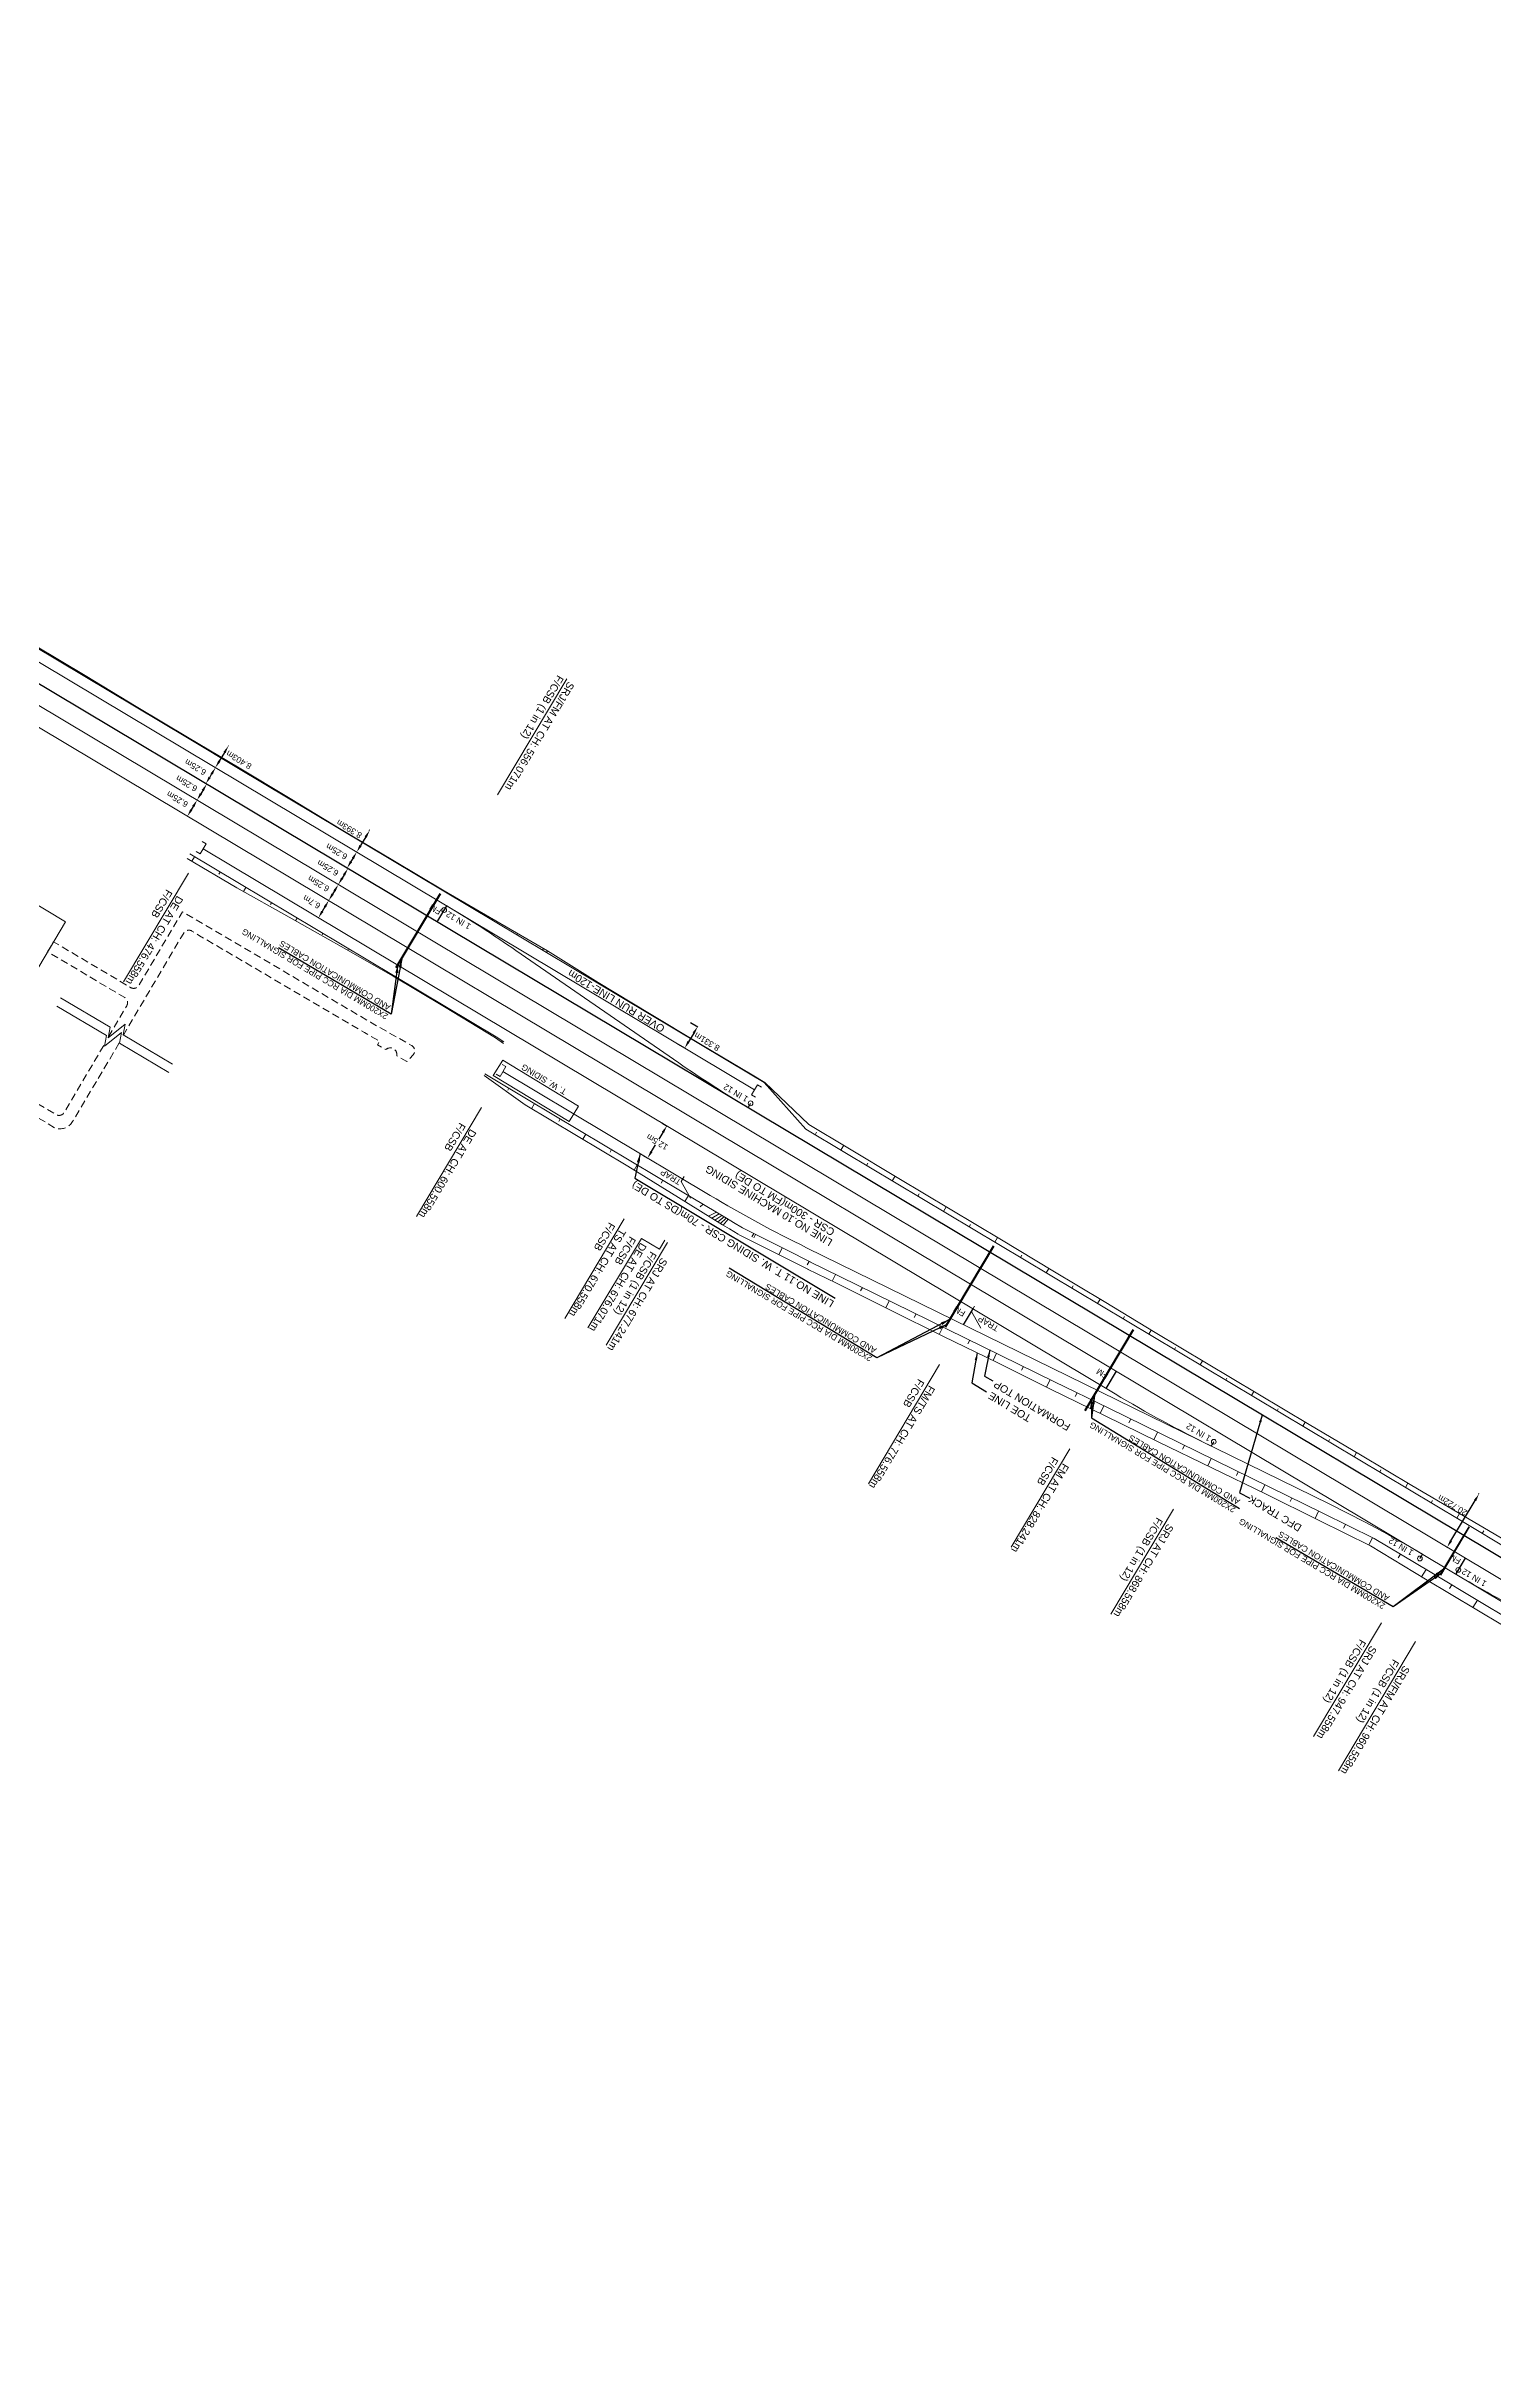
# Model space of a CAD drawing. Header units: metres. Extents: x 593990 to 610403, y 3402023 to 3411833.
# Drawn here: x 606034 to 606518, y 3404077 to 3404850 of the extents above; entities that cross this region are included whole.
import ezdxf
from ezdxf.enums import TextEntityAlignment as Align

# ---------------------------------------------------------------- set-up
doc = ezdxf.new("R2010")
doc.units = ezdxf.units.M
doc.header["$MEASUREMENT"] = 0
doc.header["$PDSIZE"] = 1
doc.linetypes.add('DASHED', pattern=[0.75, 0.5, -0.25])
for name, color, linetype, lineweight in [("NEW CHAWAPAIL STN. SRJ's", 10, 'Continuous', 0), ('PROPOSED DFCC TOE LINE', 18, 'Continuous', 0), ('PROPOSED DFCC TOE SLOPES', 239, 'Continuous', 0), ('PROPOSED DFCC TRACK', 1, 'Continuous', 0), ('PROPOSED FORMATION LINE - PLAN', 187, 'Continuous', 0)]:
    doc.layers.add(name, color=color, linetype=linetype, lineweight=lineweight)
doc.layers.add('Signalling cable pipes', color=234, linetype='Continuous')
doc.styles.get("Standard").update_dxf_attribs({"font": 'arial.ttf'})
doc.styles.add('Style-Arial', font='arial.ttf')
doc.dimstyles.new('ISO-25', dxfattribs={"dimtxt": 2.5, "dimasz": 2.5, "dimexe": 1.25, "dimexo": 0.625, "dimtad": 1, "dimtxsty": 'Standard', "dimcen": 2.5, "dimadec": 0, "dimazin": 0, "dimtfac": 1, "dimtmove": 0, "dimatfit": 3, "dimfxl": 1, "dimarcsym": 0})
doc.dimstyles.get("Standard").update_dxf_attribs({"dimtxt": 0.18, "dimasz": 0.18, "dimexe": 0.18, "dimexo": 0.0625, "dimgap": 0.09, "dimtad": 0, "dimtih": 1, "dimtoh": 1, "dimdec": 4, "dimzin": 0, "dimdsep": 46, "dimtxsty": 'Standard', "dimcen": 0.09, "dimadec": 0, "dimazin": 0, "dimtfac": 1, "dimtdec": 4, "dimtofl": 0, "dimtmove": 0, "dimatfit": 3, "dimfxl": 1, "dimtolj": 1, "dimtzin": 0, "dimarcsym": 0})

# ---------------------------------------------------------------- blocks, each defined once
blk = doc.blocks.new('*D164')
at = {"layer": 'Defpoints', "color": 0, "transparency": 16777216}
for p in [(606134.67, 3404575.12), (606131.32, 3404569.84), (606131.47, 3404569.75)]:
    blk.add_point(p, dxfattribs=at)
at = {"layer": 'PROPOSED DFCC TRACK', "color": 0, "lineweight": -2, "transparency": 16777216}
for p, q in [((606133.24, 3404573.06), (606132.6, 3404571.99)), ((606134.57, 3404575.18), (606134.42, 3404575.27)), ((606131.36, 3404569.82), (606131.21, 3404569.91))]:
    blk.add_line(p, q, dxfattribs=at)
at = {"layer": 'PROPOSED DFCC TRACK', "color": 0, "transparency": 16777216}
for points in [[(606132.24, 3404572.2), (606132.96, 3404571.77), (606131.32, 3404569.84)], [(606132.89, 3404573.28), (606133.6, 3404572.85), (606134.53, 3404575.21)]]:
    blk.add_solid(points, dxfattribs=at)
at = {"layer": 'PROPOSED DFCC TRACK', "color": 0, "lineweight": 0, "transparency": 16777216, "insert": (606127.82, 3404575.4), "char_height": 2, "attachment_point": 5, "rotation": 149, "style": 'Style-Arial'}
blk.add_mtext('\\A1;6.25m', dxfattribs=at)
blk = doc.blocks.new('TerminatorOpen_0.5')
at = {"color": 0, "linetype": 'ByBlock', "lineweight": -2}
for q in [(-1, 0.25), (-1, 0), (-1, -0.25)]:
    blk.add_line((0, 0), q, dxfattribs=at)
blk = doc.blocks.new('*D165')
at = {"layer": 'Defpoints', "color": 0, "transparency": 16777216}
for p in [(606128.11, 3404564.48), (606128.26, 3404564.39), (606131.47, 3404569.75)]:
    blk.add_point(p, dxfattribs=at)
at = {"layer": 'PROPOSED DFCC TRACK', "color": 0, "lineweight": -2, "transparency": 16777216}
for p, q in [((606128.15, 3404564.45), (606128.01, 3404564.54)), ((606130.04, 3404567.7), (606129.4, 3404566.62)), ((606131.36, 3404569.82), (606131.21, 3404569.91))]:
    blk.add_line(p, q, dxfattribs=at)
at = {"layer": 'PROPOSED DFCC TRACK', "color": 0, "transparency": 16777216}
for points in [[(606129.04, 3404566.84), (606129.75, 3404566.41), (606128.11, 3404564.48)], [(606129.68, 3404567.91), (606130.39, 3404567.48), (606131.32, 3404569.84)]]:
    blk.add_solid(points, dxfattribs=at)
at = {"layer": 'PROPOSED DFCC TRACK', "color": 0, "lineweight": 0, "transparency": 16777216, "insert": (606124.72, 3404570.16), "char_height": 2, "attachment_point": 5, "rotation": 149, "style": 'Style-Arial'}
blk.add_mtext('\\A1;6.25m', dxfattribs=at)
blk = doc.blocks.new('*D166')
at = {"layer": 'Defpoints', "color": 0, "transparency": 16777216}
for p in [(606128.26, 3404564.39), (606124.68, 3404558.73), (606124.82, 3404558.64)]:
    blk.add_point(p, dxfattribs=at)
at = {"layer": 'PROPOSED DFCC TRACK', "color": 0, "lineweight": -2, "transparency": 16777216}
for p, q in [((606128.15, 3404564.45), (606128.01, 3404564.54)), ((606124.72, 3404558.7), (606124.57, 3404558.79)), ((606126.83, 3404562.33), (606125.96, 3404560.87))]:
    blk.add_line(p, q, dxfattribs=at)
at = {"layer": 'PROPOSED DFCC TRACK', "color": 0, "transparency": 16777216}
for points in [[(606126.47, 3404562.55), (606127.19, 3404562.12), (606128.11, 3404564.48)], [(606125.6, 3404561.09), (606126.32, 3404560.66), (606124.68, 3404558.73)]]:
    blk.add_solid(points, dxfattribs=at)
at = {"layer": 'PROPOSED DFCC TRACK', "color": 0, "lineweight": 0, "transparency": 16777216, "insert": (606122.41, 3404564.04), "char_height": 2, "attachment_point": 5, "rotation": 149, "style": 'Style-Arial'}
blk.add_mtext('\\A1;6.7m', dxfattribs=at)
blk = doc.blocks.new('*D167')
at = {"layer": 'Defpoints', "color": 0, "transparency": 16777216}
for p in [(606137.62, 3404580.64), (606134.27, 3404575.36), (606134.42, 3404575.27)]:
    blk.add_point(p, dxfattribs=at)
at = {"layer": 'PROPOSED DFCC TRACK', "color": 0, "lineweight": -2, "transparency": 16777216}
for p, q in [((606136.19, 3404578.58), (606135.55, 3404577.51)), ((606137.52, 3404580.7), (606137.37, 3404580.79)), ((606134.31, 3404575.34), (606134.16, 3404575.42))]:
    blk.add_line(p, q, dxfattribs=at)
at = {"layer": 'PROPOSED DFCC TRACK', "color": 0, "transparency": 16777216}
for points in [[(606135.84, 3404578.79), (606136.55, 3404578.37), (606137.48, 3404580.73)], [(606135.19, 3404577.72), (606135.91, 3404577.29), (606134.27, 3404575.36)]]:
    blk.add_solid(points, dxfattribs=at)
at = {"layer": 'PROPOSED DFCC TRACK', "color": 0, "lineweight": 0, "transparency": 16777216, "insert": (606130.77, 3404580.88), "char_height": 2, "attachment_point": 5, "rotation": 149, "style": 'Style-Arial'}
blk.add_mtext('\\A1;6.25m', dxfattribs=at)
blk = doc.blocks.new('*D74')
at = {"layer": 'Defpoints', "color": 0, "transparency": 16777216}
for p in [(606244.69, 3404516.65), (606249, 3404523.78), (606247.2, 3404515.14)]:
    blk.add_point(p, dxfattribs=at)
at = {"layer": 'PROPOSED DFCC TRACK', "color": 0, "lineweight": -2, "transparency": 16777216}
for p, q in [((606250.21, 3404520.13), (606248.49, 3404517.28)), ((606249.11, 3404523.72), (606251.61, 3404522.21)), ((606244.8, 3404516.59), (606247.3, 3404515.08))]:
    blk.add_line(p, q, dxfattribs=at)
at = {"layer": 'PROPOSED DFCC TRACK', "color": 0, "transparency": 16777216}
for points in [[(606248.13, 3404517.5), (606248.84, 3404517.07), (606247.2, 3404515.14)], [(606249.85, 3404520.35), (606250.57, 3404519.92), (606251.5, 3404522.27)]]:
    blk.add_solid(points, dxfattribs=at)
at = {"layer": 'PROPOSED DFCC TRACK', "color": 0, "lineweight": 0, "transparency": 16777216, "insert": (606254.66, 3404517.26), "char_height": 2, "attachment_point": 5, "rotation": 149, "style": 'Style-Arial'}
blk.add_mtext('\\A1;8.331m', dxfattribs=at)
blk = doc.blocks.new('*D76')
at = {"layer": 'Defpoints', "color": 0, "transparency": 16777216}
for p in [(606239.4, 3404490.17), (606241.21, 3404489.09), (606232.99, 3404479.44)]:
    blk.add_point(p, dxfattribs=at)
at = {"layer": 'PROPOSED DFCC TRACK', "color": 0, "lineweight": -2, "transparency": 16777216}
for p, q in [((606239.93, 3404486.94), (606238.59, 3404484.71)), ((606239.51, 3404490.1), (606241.32, 3404489.02)), ((606233.09, 3404479.37), (606234.9, 3404478.29)), ((606236.08, 3404480.5), (606237.41, 3404482.74))]:
    blk.add_line(p, q, dxfattribs=at)
at = {"layer": 'PROPOSED DFCC TRACK', "color": 0, "transparency": 16777216}
for points in [[(606239.57, 3404487.16), (606240.28, 3404486.73), (606241.21, 3404489.09)], [(606235.72, 3404480.72), (606236.44, 3404480.29), (606234.8, 3404478.36)]]:
    blk.add_solid(points, dxfattribs=at)
at = {"layer": 'PROPOSED DFCC TRACK', "color": 0, "lineweight": 0, "transparency": 16777216, "insert": (606238, 3404483.72), "char_height": 2, "attachment_point": 5, "rotation": 149, "style": 'Style-Arial'}
blk.add_mtext('\\A1;12.5m', dxfattribs=at)
blk = doc.blocks.new('*D103')
at = {"layer": 'Defpoints', "color": 0, "transparency": 16777216}
for p in [(606512.9, 3404365.95), (606513.12, 3404365.82), (606502.5, 3404348.03)]:
    blk.add_point(p, dxfattribs=at)
at = {"layer": 'PROPOSED DFCC TRACK', "color": 0, "lineweight": -2, "transparency": 16777216}
for p, q in [((606503.56, 3404350.31), (606511.62, 3404363.81)), ((606513.02, 3404365.88), (606512.79, 3404366.02)), ((606502.4, 3404348.09), (606502.17, 3404348.22))]:
    blk.add_line(p, q, dxfattribs=at)
at = {"layer": 'PROPOSED DFCC TRACK', "color": 0, "transparency": 16777216}
for points in [[(606511.26, 3404364.02), (606511.98, 3404363.59), (606512.9, 3404365.95)], [(606503.2, 3404350.52), (606503.92, 3404350.09), (606502.28, 3404348.16)]]:
    blk.add_solid(points, dxfattribs=at)
at = {"layer": 'PROPOSED DFCC TRACK', "color": 0, "lineweight": 0, "transparency": 16777216, "insert": (606504.1, 3404362.23), "char_height": 2, "attachment_point": 5, "rotation": 149, "style": 'Style-Arial'}
blk.add_mtext('\\A1;20.722m', dxfattribs=at)
blk = doc.blocks.new('*D104')
at = {"layer": 'Defpoints', "color": 0, "transparency": 16777216}
for p in [(606141.93, 3404587.84), (606137.48, 3404580.73), (606137.62, 3404580.64)]:
    blk.add_point(p, dxfattribs=at)
at = {"layer": 'PROPOSED DFCC TRACK', "color": 0, "lineweight": -2, "transparency": 16777216}
for p, q in [((606141.82, 3404587.91), (606141.67, 3404587.99)), ((606137.52, 3404580.7), (606137.37, 3404580.79)), ((606140.5, 3404585.78), (606138.76, 3404582.87))]:
    blk.add_line(p, q, dxfattribs=at)
at = {"layer": 'PROPOSED DFCC TRACK', "color": 0, "transparency": 16777216}
for points in [[(606140.14, 3404586), (606140.86, 3404585.57), (606141.78, 3404587.93)], [(606138.4, 3404583.09), (606139.12, 3404582.66), (606137.48, 3404580.73)]]:
    blk.add_solid(points, dxfattribs=at)
at = {"layer": 'PROPOSED DFCC TRACK', "color": 0, "lineweight": 0, "transparency": 16777216, "insert": (606134.96, 3404588.45), "char_height": 2, "attachment_point": 5, "rotation": 149, "style": 'Style-Arial'}
blk.add_mtext('\\A1;8.393m', dxfattribs=at)
blk = doc.blocks.new('*D105')
at = {"layer": 'Defpoints', "color": 0, "transparency": 16777216}
for p in [(606087.42, 3404603.36), (606084.06, 3404598.08), (606084.21, 3404597.99)]:
    blk.add_point(p, dxfattribs=at)
at = {"layer": 'PROPOSED DFCC TRACK', "color": 0, "lineweight": -2, "transparency": 16777216}
for p, q in [((606087.31, 3404603.42), (606087.16, 3404603.51)), ((606084.11, 3404598.06), (606083.96, 3404598.15)), ((606085.99, 3404601.3), (606085.35, 3404600.23))]:
    blk.add_line(p, q, dxfattribs=at)
at = {"layer": 'PROPOSED DFCC TRACK', "color": 0, "transparency": 16777216}
for points in [[(606085.63, 3404601.51), (606086.35, 3404601.09), (606087.27, 3404603.45)], [(606084.99, 3404600.44), (606085.7, 3404600.01), (606084.06, 3404598.08)]]:
    blk.add_solid(points, dxfattribs=at)
at = {"layer": 'PROPOSED DFCC TRACK', "color": 0, "lineweight": 0, "transparency": 16777216, "insert": (606080.57, 3404603.64), "char_height": 2, "attachment_point": 5, "rotation": 149, "style": 'Style-Arial'}
blk.add_mtext('\\A1;6.25m', dxfattribs=at)
blk = doc.blocks.new('*D106')
at = {"layer": 'Defpoints', "color": 0, "transparency": 16777216}
for p in [(606084.21, 3404597.99), (606080.86, 3404592.72), (606081.01, 3404592.63)]:
    blk.add_point(p, dxfattribs=at)
at = {"layer": 'PROPOSED DFCC TRACK', "color": 0, "lineweight": -2, "transparency": 16777216}
for p, q in [((606082.78, 3404595.94), (606082.14, 3404594.86)), ((606084.11, 3404598.06), (606083.96, 3404598.15)), ((606080.9, 3404592.69), (606080.75, 3404592.78))]:
    blk.add_line(p, q, dxfattribs=at)
at = {"layer": 'PROPOSED DFCC TRACK', "color": 0, "transparency": 16777216}
for points in [[(606081.78, 3404595.08), (606082.5, 3404594.65), (606080.86, 3404592.72)], [(606082.42, 3404596.15), (606083.14, 3404595.72), (606084.06, 3404598.08)]]:
    blk.add_solid(points, dxfattribs=at)
at = {"layer": 'PROPOSED DFCC TRACK', "color": 0, "lineweight": 0, "transparency": 16777216, "insert": (606077.46, 3404598.4), "char_height": 2, "attachment_point": 5, "rotation": 149, "style": 'Style-Arial'}
blk.add_mtext('\\A1;6.25m', dxfattribs=at)
blk = doc.blocks.new('*D107')
at = {"layer": 'Defpoints', "color": 0, "transparency": 16777216}
for p in [(606087.01, 3404603.6), (606087.16, 3404603.51), (606090.37, 3404608.88)]:
    blk.add_point(p, dxfattribs=at)
at = {"layer": 'PROPOSED DFCC TRACK', "color": 0, "lineweight": -2, "transparency": 16777216}
for p, q in [((606087.06, 3404603.58), (606086.91, 3404603.66)), ((606088.94, 3404606.82), (606088.3, 3404605.75)), ((606090.26, 3404608.94), (606090.11, 3404609.03))]:
    blk.add_line(p, q, dxfattribs=at)
at = {"layer": 'PROPOSED DFCC TRACK', "color": 0, "transparency": 16777216}
for points in [[(606087.94, 3404605.96), (606088.65, 3404605.53), (606087.01, 3404603.6)], [(606088.58, 3404607.03), (606089.3, 3404606.61), (606090.22, 3404608.97)]]:
    blk.add_solid(points, dxfattribs=at)
at = {"layer": 'PROPOSED DFCC TRACK', "color": 0, "lineweight": 0, "transparency": 16777216, "insert": (606083.51, 3404609.12), "char_height": 2, "attachment_point": 5, "rotation": 149, "style": 'Style-Arial'}
blk.add_mtext('\\A1;6.25m', dxfattribs=at)
blk = doc.blocks.new('*D108')
at = {"layer": 'Defpoints', "color": 0, "transparency": 16777216}
for p in [(606094.68, 3404616.09), (606090.22, 3404608.97), (606090.37, 3404608.88)]:
    blk.add_point(p, dxfattribs=at)
at = {"layer": 'PROPOSED DFCC TRACK', "color": 0, "lineweight": -2, "transparency": 16777216}
for p, q in [((606093.25, 3404614.03), (606091.5, 3404611.11)), ((606094.57, 3404616.15), (606094.42, 3404616.24)), ((606090.26, 3404608.94), (606090.11, 3404609.03))]:
    blk.add_line(p, q, dxfattribs=at)
at = {"layer": 'PROPOSED DFCC TRACK', "color": 0, "transparency": 16777216}
for points in [[(606091.14, 3404611.33), (606091.86, 3404610.9), (606090.22, 3404608.97)], [(606092.89, 3404614.25), (606093.61, 3404613.82), (606094.53, 3404616.18)]]:
    blk.add_solid(points, dxfattribs=at)
at = {"layer": 'PROPOSED DFCC TRACK', "color": 0, "lineweight": 0, "transparency": 16777216, "insert": (606098.06, 3404611.54), "char_height": 2, "attachment_point": 5, "rotation": 149, "style": 'Style-Arial'}
blk.add_mtext('\\A1;8.403m', dxfattribs=at)

msp = doc.modelspace()

# ---------------------------------------------------------------- linework, layer by layer
at = {"layer": "NEW CHAWAPAIL STN. SRJ's", "lineweight": 13, "flags": 128}
for points in [[(606207.7118, 3404638.679), (606184.5175, 3404599.8663)], [(606081.2329, 3404573.6666), (606059.4698, 3404537.2488)], [(606179.2287, 3404495.2653), (606157.4381, 3404458.8015)], [(606226.9652, 3404457.9819), (606207.0449, 3404424.6478)], [(606214.7995, 3404421.5278), (606232.7028, 3404451.4867), (606238.7296, 3404447.8851), (606240.5048, 3404450.8556)], [(606241.4477, 3404450.1526), (606220.8897, 3404415.7515)], [(606332.4633, 3404409.2474), (606308.6534, 3404369.4045)], [(606376.0677, 3404381.0621), (606356.4126, 3404348.1717)], [(606410.7016, 3404360.8525), (606389.7688, 3404325.8241)], [(606480.3139, 3404322.9112), (606457.5484, 3404284.8161)], [(606491.699, 3404316.6205), (606465.8813, 3404273.4178)]]:
    msp.add_lwpolyline(points, dxfattribs=at)
at = {"layer": 'PROPOSED DFCC TOE LINE', "lineweight": 0, "flags": 128}
for points in [[(605958.85, 3404692.3233), (605960.8378, 3404691.1276), (605977.9462, 3404680.7683), (605995.0546, 3404670.409), (606012.2583, 3404660.2092), (606029.4811, 3404650.0411), (606046.6245, 3404639.7404), (606063.7403, 3404629.3935), (606080.8866, 3404619.0975), (606098.11, 3404608.9305), (606115.2176, 3404598.5698), (606132.32, 3404588.2005), (606149.5125, 3404577.9819), (606166.6967, 3404567.7494), (606183.9859, 3404557.6925), (606201.286, 3404547.654), (606218.2897, 3404537.1194), (606235.3905, 3404526.7474), (606252.5325, 3404516.4442), (606269.715, 3404506.2089), (606273.9831, 3404503.6526), (606288.7369, 3404489.6273)], [(606186.5711, 3404516.6504), (606183.9033, 3404518.5662), (606166.8232, 3404528.9729), (606149.6554, 3404539.2328), (606132.2799, 3404549.1452), (606114.834, 3404558.9399), (606097.3786, 3404568.7186), (606080.7677, 3404578.6057)], [(606265.0583, 3404452.9159), (606262.1901, 3404454.6288), (606259.8122, 3404456.0481), (606245.1483, 3404465.0996), (606228.1298, 3404475.6094), (606210.9872, 3404485.9115), (606193.7938, 3404496.1287), (606180.1589, 3404505.9204)], [(606288.7369, 3404489.6273), (606301.7372, 3404481.8178), (606318.8922, 3404471.5364), (606336.0163, 3404461.2034), (606353.1827, 3404450.9411), (606370.324, 3404440.6368), (606387.4805, 3404430.3579), (606404.5989, 3404420.0152), (606421.7378, 3404409.707), (606438.9286, 3404399.4856), (606456.1155, 3404389.2575), (606473.309, 3404379.0405), (606490.5166, 3404368.8471), (606507.7528, 3404358.7016), (606524.9861, 3404348.5513)], [(606288.5712, 3404441.0557), (606280.0866, 3404445.3143), (606265.2118, 3404452.8157)], [(606476.5917, 3404348.6301), (606459.4574, 3404357.0568), (606441.5569, 3404365.978), (606423.5616, 3404374.7058), (606405.5717, 3404383.4447), (606387.6152, 3404392.2518), (606369.6314, 3404401.0031), (606351.7445, 3404409.9523), (606333.7548, 3404418.6915), (606315.8458, 3404427.5956), (606297.9355, 3404436.4969), (606288.2885, 3404441.1788)], [(606744.7482, 3404202.6839), (606721.1144, 3404202.2105), (606718.1715, 3404203.9656), (606701.0242, 3404214.2598), (606683.8302, 3404224.4759), (606666.702, 3404234.8021), (606649.597, 3404245.1671), (606632.4103, 3404255.3956), (606615.2515, 3404265.6705), (606598.0556, 3404275.8834), (606580.8886, 3404286.1447), (606563.7164, 3404296.3973), (606546.6601, 3404306.8439), (606529.4236, 3404316.9888), (606512.2131, 3404327.1774), (606495.0682, 3404337.4756), (606476.5917, 3404348.6301)]]:
    msp.add_lwpolyline(points, dxfattribs=at)
at = {"layer": 'PROPOSED DFCC TOE SLOPES', "flags": 128}
for points in [[(606036.5464, 3404645.409), (606036.6315, 3404645.5513)], [(606045.1305, 3404640.2792), (606045.2883, 3404640.5433)], [(606053.7145, 3404635.1495), (606053.7814, 3404635.2615)], [(606062.2985, 3404630.0197), (606062.4062, 3404630.2)], [(606070.8825, 3404624.8899), (606070.9298, 3404624.969)], [(606079.4665, 3404619.7601), (606079.5502, 3404619.9001)], [(606088.0506, 3404614.6304), (606088.1032, 3404614.7184)], [(606096.6346, 3404609.5006), (606096.7675, 3404609.723)], [(606105.2186, 3404604.3708), (606105.2745, 3404604.4643)], [(606113.8026, 3404599.2411), (606113.8841, 3404599.3774)], [(606115.1408, 3404598.4414), (606115.2176, 3404598.5698)], [(606083.2312, 3404579.1251), (606082.3559, 3404577.6604)], [(606148.1387, 3404578.722), (606148.1725, 3404578.7784)], [(606091.8152, 3404573.9954), (606091.3821, 3404573.2705)], [(606156.744, 3404573.6277), (606156.7652, 3404573.6632)], [(606100.3993, 3404568.8656), (606099.5759, 3404567.4877)], [(606108.9833, 3404563.7358), (606108.6434, 3404563.1671)], [(606165.3068, 3404568.4625), (606165.3573, 3404568.5469)], [(606173.9422, 3404563.4188), (606173.9937, 3404563.5048)], [(606117.5673, 3404558.6061), (606117.03, 3404557.707)], [(606182.4748, 3404558.2029), (606182.6383, 3404558.4764)], [(606126.1513, 3404553.4763), (606125.9521, 3404553.143)], [(606134.7354, 3404548.3465), (606134.467, 3404547.8975)], [(606191.1732, 3404553.2644), (606191.2875, 3404553.4557)], [(606199.6429, 3404547.9434), (606199.9375, 3404548.4365)], [(606200.981, 3404547.1437), (606201.286, 3404547.654)], [(606143.3194, 3404543.2168), (606143.2371, 3404543.079)], [(606151.9034, 3404538.087), (606151.8164, 3404537.9413)], [(606160.4874, 3404532.9572), (606160.4439, 3404532.8843)], [(606218.1491, 3404536.8842), (606218.2897, 3404537.1194)], [(606225.395, 3404532.5541), (606225.4511, 3404532.648)], [(606166.9104, 3404529.1189), (606166.9057, 3404529.111)], [(606169.0715, 3404527.8275), (606168.9732, 3404527.663)], [(606233.979, 3404527.4243), (606234.0576, 3404527.5559)], [(606177.6555, 3404522.6977), (606177.5843, 3404522.5786)], [(606186.2395, 3404517.5679), (606185.9554, 3404517.0925)], [(606242.563, 3404522.2945), (606242.5942, 3404522.3467)], [(606251.147, 3404517.1648), (606251.1963, 3404517.2473)], [(606259.7311, 3404512.035), (606259.7577, 3404512.0797)], [(606188.4113, 3404501.7081), (606188.0529, 3404501.1084)], [(606268.3151, 3404506.9052), (606268.3757, 3404507.0067)], [(606196.9953, 3404496.5783), (606195.9581, 3404494.8426)], [(606205.5794, 3404491.4486), (606205.067, 3404490.5913)], [(606214.1634, 3404486.3188), (606213.145, 3404484.6147)], [(606290.861, 3404486.1509), (606291.3448, 3404486.9605)], [(606222.7474, 3404481.189), (606222.2319, 3404480.3264)], [(606299.4451, 3404481.0211), (606300.4009, 3404482.6206)], [(606231.3314, 3404476.0593), (606230.272, 3404474.2865)], [(606239.9155, 3404470.9295), (606239.3484, 3404469.9805)], [(606308.0291, 3404475.8914), (606308.5033, 3404476.6849)], [(606316.6131, 3404470.7616), (606317.5551, 3404472.3378)], [(606248.4995, 3404465.7997), (606247.2908, 3404463.7771)], [(606253.3407, 3404462.9067), (606252.3881, 3404462.0627)], [(606325.1971, 3404465.6318), (606325.6583, 3404466.4036)], [(606257.8307, 3404460.2234), (606255.1205, 3404458.9441)], [(606258.7481, 3404459.6752), (606256.2748, 3404458.2316)], [(606259.5811, 3404459.1774), (606257.3262, 3404457.5826)], [(606260.352, 3404458.7167), (606258.3021, 3404456.9802)], [(606261.0781, 3404458.2828), (606259.224, 3404456.4111)], [(606261.7736, 3404457.8672), (606260.1126, 3404455.8688)], [(606333.7812, 3404460.5021), (606334.6816, 3404462.0088)], [(606342.3652, 3404455.3723), (606342.8133, 3404456.1222)], [(606270.3437, 3404453.0992), (606269.666, 3404452.0052)], [(606270.9295, 3404452.8036), (606270.352, 3404451.6591)], [(606279.8571, 3404448.2983), (606278.7033, 3404446.0119)], [(606350.9492, 3404450.2425), (606351.8447, 3404451.741)], [(606288.7847, 3404443.7929), (606288.2121, 3404442.6582)], [(606297.6523, 3404439.4388), (606296.5429, 3404437.1757)], [(606359.5332, 3404445.1127), (606359.9753, 3404445.8524)], [(606368.1173, 3404439.983), (606368.9879, 3404441.4399)], [(606306.6315, 3404435.0373), (606306.0674, 3404433.8865)], [(606376.7013, 3404434.8532), (606377.1331, 3404435.5759)], [(606315.6107, 3404430.6358), (606314.4584, 3404428.2851)], [(606324.59, 3404426.2342), (606324.0015, 3404425.0338)], [(606385.2853, 3404429.7234), (606386.1433, 3404431.1591)], [(606393.8693, 3404424.5937), (606394.2874, 3404425.2932)], [(606333.5692, 3404421.8327), (606332.3675, 3404419.3812)], [(606342.5484, 3404417.4312), (606341.9523, 3404416.215)], [(606402.4534, 3404419.4639), (606403.2646, 3404420.8214)], [(606351.5276, 3404413.0297), (606350.351, 3404410.6292)], [(606360.5069, 3404408.6281), (606359.9046, 3404407.3995)], [(606411.0374, 3404414.3341), (606411.4349, 3404414.9994)], [(606419.6214, 3404409.2044), (606420.4019, 3404410.5105)], [(606369.4861, 3404404.2266), (606368.2458, 3404401.6964)], [(606428.2054, 3404404.0746), (606428.5994, 3404404.7338)], [(606378.4653, 3404399.8251), (606377.8478, 3404398.5652)], [(606387.4446, 3404395.4236), (606386.2221, 3404392.9297)], [(606436.7894, 3404398.9448), (606437.5887, 3404400.2823)], [(606445.3735, 3404393.8151), (606445.778, 3404394.4919)], [(606396.4238, 3404391.022), (606395.8131, 3404389.7763)], [(606405.403, 3404386.6205), (606404.1807, 3404384.1269)], [(606453.9575, 3404388.6853), (606454.7759, 3404390.0547)], [(606414.3823, 3404382.219), (606413.7777, 3404380.9856)], [(606423.3615, 3404377.8175), (606422.168, 3404375.3827)], [(606462.5415, 3404383.5555), (606462.9568, 3404384.2504)], [(606471.1255, 3404378.4257), (606471.9688, 3404379.8369)], [(606432.3407, 3404373.4159), (606431.753, 3404372.2169)], [(606479.7096, 3404373.296), (606480.1405, 3404374.0172)], [(606441.3199, 3404369.0144), (606440.1629, 3404366.654)], [(606450.2992, 3404364.6129), (606449.7099, 3404363.4107)], [(606488.2936, 3404368.1662), (606489.1753, 3404369.6417)], [(606496.8776, 3404363.0364), (606497.3344, 3404363.8008)], [(606459.2784, 3404360.2114), (606458.0708, 3404357.7478)], [(606468.2576, 3404355.8098), (606467.6492, 3404354.5686)], [(606505.4616, 3404357.9067), (606506.4093, 3404359.4924)], [(606477.2679, 3404351.3931), (606476.0501, 3404348.8965)], [(606514.0457, 3404352.7769), (606514.5359, 3404353.5973)], [(606486.6264, 3404345.8634), (606485.8854, 3404344.6236)], [(606495.2104, 3404340.7337), (606493.7418, 3404338.2763)], [(606503.7944, 3404335.6039), (606503.0535, 3404334.3641)], [(606512.3784, 3404330.4741), (606510.885, 3404327.9751)]]:
    msp.add_lwpolyline(points, dxfattribs=at)
at = {"layer": 'PROPOSED DFCC TRACK', "linetype": 'Continuous', "lineweight": 30, "flags": 128}
msp.add_lwpolyline([(606968.1513, 3404077.0371), (604380.3623, 3405623.4867)], dxfattribs=at)
at = {"layer": 'PROPOSED DFCC TRACK', "linetype": 'Continuous', "flags": 128}
for points in [[(604464.4415, 3405565.9604), (606726.5509, 3404214.1353)], [(604523.4394, 3405545.2655), (606270.5802, 3404501.183)], [(604576.4072, 3405491.7693), (606711.1812, 3404216.0392)], [(606083.8104, 3404580.9039), (606085.098, 3404580.1344), (606087.074, 3404583.441), (606085.7864, 3404584.2104)], [(606086.086, 3404581.7877), (606391.1633, 3404399.4751)], [(606037.1992, 3404529.1424), (606053.7786, 3404519.3414), (606053.107, 3404515.7489), (606058.7544, 3404520.3895), (606058.0828, 3404516.797), (606074.6622, 3404506.996)], [(606038.4033, 3404531.9156), (606054.9828, 3404522.1145), (606054.3111, 3404518.522), (606059.9586, 3404523.1626), (606059.2869, 3404519.5701), (606075.8664, 3404509.7691)], [(606184.1302, 3404506.3914), (606185.4178, 3404505.6219), (606187.3938, 3404508.9285), (606186.1062, 3404509.698)], [(606272.8558, 3404502.0669), (606271.5682, 3404502.8363), (606269.5922, 3404499.5298), (606270.8798, 3404498.7603)], [(606247.0069, 3404472.2252), (606245.981, 3404470.5084), (606249.1722, 3404464.9106)], [(606344.1197, 3404428.753), (606343.0938, 3404427.0362), (606346.285, 3404421.4384)]]:
    msp.add_lwpolyline(points, dxfattribs=at)
at = {"layer": 'PROPOSED DFCC TRACK', "color": 10, "linetype": 'DASHED', "lineweight": 13, "ltscale": 5, "flags": 128}
for points in [[(606058.0071, 3404516.8417), (606042.4374, 3404490.5501, -0.32521507), (606037.0241, 3404488.2487, -0.07745878), (606036.4524, 3404488.4781), (605971.7658, 3404526.9101), (605857.4546, 3404595.2423), (605767.8385, 3404649.1743), (605670.4793, 3404707.4374), (605625.6577, 3404734.2726, -0.41618226), (605623.9536, 3404741.1597), (605630.6614, 3404752.1945)], [(605635.7977, 3404752.9436), (605627.3716, 3404739.0819, 0.41618226), (605627.7125, 3404737.7045), (605672.5333, 3404710.8698), (605769.8968, 3404652.6041), (605859.5121, 3404598.6726), (605973.8136, 3404530.3462), (606036.8495, 3404492.8949, 0.41463241), (606039.5919, 3404493.5952), (606053.2896, 3404516.7255)], [(606054.3771, 3404518.8751), (606060.547, 3404529.2938, 0.4137912), (606059.8477, 3404532.0323), (606034.0565, 3404547.356), (606036.047, 3404550.7096), (606061.8299, 3404535.3908, 0.41463605), (606064.5724, 3404536.0912), (606079.1735, 3404560.7471), (606142.0991, 3404523.7735), (606155.8516, 3404516.0067, -0.4827015), (606156.3422, 3404512.9135), (606154.2465, 3404510.6283), (606150.8544, 3404512.5465, 0.72052567), (606147.1843, 3404514.6219), (606144.4331, 3404516.1777), (606145.1541, 3404517.4544), (606140.1023, 3404520.3074), (606084.9231, 3404552.7298), (606082.3451, 3404554.2901, 0.41885375), (606079.5823, 3404553.5875), (606059.3984, 3404519.5042)]]:
    msp.add_lwpolyline(points, format="xyb", dxfattribs=at)
at = {"layer": 'PROPOSED DFCC TRACK', "color": 10, "linetype": 'Continuous', "lineweight": 13, "flags": 128}
for points in [[(606023.9751, 3404530.2717), (606040.0795, 3404557.377), (606027.6199, 3404564.8567), (606014.8845, 3404572.2747), (605998.5217, 3404582.0748), (605985.8868, 3404560.9893), (605959.7116, 3404576.1701), (605972.1535, 3404597.3928), (605955.3699, 3404607.4526), (605942.7925, 3404614.918), (605930.4815, 3404622.2489), (605914.4143, 3404595.1388), (606023.9751, 3404530.2717)], [(606166.7169, 3404561.3096), (606167.5719, 3404562.7403)], [(606269.2334, 3404496.6485), (606268.3784, 3404495.2178)], [(606424.2025, 3404383.4422), (606423.3475, 3404382.0115)], [(606493.1505, 3404344.3917), (606494.0054, 3404345.8223)], [(606506.0196, 3404340.5843), (606505.1647, 3404339.1536)]]:
    msp.add_lwpolyline(points, dxfattribs=at)
at = {"layer": 'PROPOSED DFCC TRACK', "linetype": 'Continuous', "lineweight": 0, "const_width": 0.5, "flags": 128}
for points in [[(606167.5719, 3404562.7403), (606164.3658, 3404557.3753)], [(606340.4609, 3404422.6305), (606343.6067, 3404427.8946)], [(606391.585, 3404407.0283), (606388.148, 3404401.277)], [(606505.1647, 3404339.1536), (606508.3708, 3404344.5186)]]:
    msp.add_lwpolyline(points, dxfattribs=at)
at = {"layer": 'PROPOSED DFCC TRACK', "linetype": 'Continuous'}
for points in [[(606167.5719, 3404562.7403, -0.0156359), (606190.7594, 3404547.7749), (606245.1913, 3404510.1829, 0.0156356), (606268.3784, 3404495.2178)], [(606505.1647, 3404339.1536, 0.0156356), (606529.328, 3404325.8223), (606588.2196, 3404295.6928, -0.01563589), (606612.3834, 3404282.3612)]]:
    msp.add_lwpolyline(points, format="xyb", dxfattribs=at)
at = {"layer": 'PROPOSED DFCC TRACK', "color": 10, "linetype": 'Continuous', "lineweight": 13, "flags": 128}
msp.add_lwpolyline([(606208.5344, 3404490.57), (606211.6271, 3404495.6843), (606186.3429, 3404511.09), (606183.1386, 3404505.9744)], close=True, dxfattribs=at)
at = {"layer": 'PROPOSED DFCC TRACK', "color": 10, "linetype": 'Continuous', "flags": 128}
msp.add_lwpolyline([(606186.4058, 3404507.2752), (606255.7529, 3404465.8337, 0.02075027), (606287.9376, 3404448.3698), (606463.0417, 3404362.5592)], format="xyb", dxfattribs=at)
at = {"layer": 'PROPOSED DFCC TRACK', "color": 10, "linetype": 'Continuous', "lineweight": 13}
for centre in [(606166.7169, 3404561.3096), (606269.2334, 3404496.6485), (606424.2025, 3404383.4422), (606493.1505, 3404344.3917), (606506.0196, 3404340.5843)]:
    msp.add_circle(centre, 0.8, dxfattribs=at)
at = {"layer": 'PROPOSED DFCC TRACK', "linetype": 'Continuous'}
for centre, start, end in [((606617.5699, 3404778.3401), 239.1375524, 243.8927527), ((606268.819, 3403966.2308), 59.3221575, 63.8926035)]:
    msp.add_arc(centre, 441.36, start, end, dxfattribs=at)
at = {"layer": 'PROPOSED FORMATION LINE - PLAN', "lineweight": 0, "flags": 128}
for points in [[(606287.7534, 3404488.008), (606273.7914, 3404503.6326), (606269.6532, 3404506.1055), (606252.4852, 3404516.3651), (606235.3171, 3404526.6246), (606218.1491, 3404536.8842), (606200.981, 3404547.1437), (606183.813, 3404557.4032), (606166.645, 3404567.6628), (606149.4769, 3404577.9223), (606132.3089, 3404588.1819), (606115.1408, 3404598.4414), (606097.9728, 3404608.7009), (606080.8047, 3404618.9605), (606063.6367, 3404629.22), (606046.4686, 3404639.4795), (606029.3006, 3404649.7391)], [(606186.7397, 3404517.269), (606184.0785, 3404518.8593), (606166.9104, 3404529.1189), (606149.7424, 3404539.3784), (606132.5743, 3404549.638), (606115.4063, 3404559.8975), (606098.2382, 3404570.157), (606081.6086, 3404580.0948)], [(606266.5405, 3404455.0185), (606263.5065, 3404456.8316), (606261.1294, 3404458.2522), (606246.3384, 3404467.0912), (606229.1704, 3404477.3507), (606212.0023, 3404487.6102), (606194.8343, 3404497.8698), (606180.3275, 3404506.5389)], [(606523.9679, 3404346.8475), (606506.7998, 3404357.107), (606489.6318, 3404367.3665), (606472.4637, 3404377.6261), (606455.2957, 3404387.8856), (606438.1276, 3404398.1451), (606420.9596, 3404408.4047), (606403.7915, 3404418.6642), (606386.6235, 3404428.9238), (606369.4554, 3404439.1833), (606352.2874, 3404449.4428), (606335.1193, 3404459.7024), (606317.9513, 3404469.9619), (606300.7832, 3404480.2215), (606287.7534, 3404488.008)], [(606289.4167, 3404443.474), (606281.2403, 3404447.6003), (606266.5405, 3404455.0185)], [(606477.8538, 3404351.1059), (606460.6695, 3404359.5294), (606442.7111, 3404368.3325), (606424.7526, 3404377.1355), (606406.7941, 3404385.9386), (606388.8357, 3404394.7417), (606370.8772, 3404403.5447), (606352.9188, 3404412.3478), (606334.9603, 3404421.1508), (606317.0018, 3404429.9539), (606299.0434, 3404438.7569), (606289.3086, 3404443.5288)], [(606746.289, 3404205.2523), (606722.7087, 3404204.7818), (606719.7249, 3404206.5649), (606702.5568, 3404216.8245), (606685.3888, 3404227.084), (606668.2207, 3404237.3436), (606651.0527, 3404247.6031), (606633.8846, 3404257.8626), (606616.7166, 3404268.1222), (606599.5486, 3404278.3817), (606582.3805, 3404288.6413), (606565.2125, 3404298.9008), (606548.0444, 3404309.1603), (606530.8764, 3404319.4199), (606513.7083, 3404329.6794), (606496.5403, 3404339.9389), (606477.8538, 3404351.1059)]]:
    msp.add_lwpolyline(points, dxfattribs=at)
at = {"layer": 'Signalling cable pipes', "lineweight": 30}
for points in [[(606150.5677, 3404542.1114), (606165.4394, 3404566.8355)], [(606150.7391, 3404542.0083), (606165.6108, 3404566.7325)], [(606334.3338, 3404421.8707), (606350.5176, 3404448.9522)], [(606334.5055, 3404421.7681), (606350.6892, 3404448.8496)], [(606381.0735, 3404393.9393), (606397.2572, 3404421.0208)], [(606381.2452, 3404393.8367), (606397.4289, 3404420.9182)], [(606499.9911, 3404338.9757), (606509.594, 3404355.0449)], [(606500.1628, 3404338.8731), (606509.7657, 3404354.9423)]]:
    msp.add_lwpolyline(points, dxfattribs=at)

# ---------------------------------------------------------------- texts
at = {"layer": "NEW CHAWAPAIL STN. SRJ's", "lineweight": 13}
for s, height, p in [('OVER RUN LINE-120m', 2.5, (606224.2779, 3404530.8326)), ('T. W. SIDING', 2, (606200.0885, 3404504.6785)), ('LINE NO.11 T. W. SIDING CSR - 70m(DS TO DE)', 2.5, (606263.2557, 3404449.4785)), ('LINE NO.10 MACHINE SIDING', 2.5, (606275.3035, 3404462.4305)), ('CSR - 300m(FM TO DE)', 2.5, (606280.6525, 3404463.0936))]:
    msp.add_text(s, height=height, rotation=148.8981174, dxfattribs=at).set_placement(p, align=Align.MIDDLE_CENTER)
at = {"layer": "NEW CHAWAPAIL STN. SRJ's", "lineweight": 13, "char_height": 2.5, "attachment_point": 4, "rotation": 239.1376746, "line_spacing_factor": 0.648, "style": 'Style-Arial'}
for s, insert, width in [('\\pxsm1;SRJ/FM AT CH: 556.071m F/CSB (1 in 12)', (606207.235, 3404638.5729), 42.536414), ('\\pxsm1;DE AT CH: 476.558m F/CSB ', (606076.6734, 3404566.7493), 40.880097), ('\\pxsm1;DE AT CH: 600.558m F/CSB ', (606174.7649, 3404488.7067), 34.558937), ('\\pxsm1;TS AT CH: 670.558m F/CSB ', (606224.7904, 3404455.3516), 35.459228), ('\\pxsm1;DE AT CH: 676.071m F/CSB ', (606231.7322, 3404450.6755), 41.750197), ('\\pxsm1;SRJ AT CH: 677.241m F/CSB (1 in 12)', (606238.3713, 3404445.8331), 39.744579), ('\\pxsm1;FM/TS AT CH: 776.558m F/CSB ', (606328.2241, 3404402.9853), 41.634473), ('\\pxsm1;FM AT CH: 828.241m F/CSB ', (606373.0267, 3404376.9008), 35.582001), ('\\pxsm1;SRJ AT CH: 868.558m F/CSB (1 in 12)', (606407.7203, 3404356.8319), 39.380578), ('\\pxsm1;SRJ AT CH: 947.558m F/CSB (1 in 12)', (606475.6869, 3404316.0746), 37.97326), ('\\pxsm1;SRJ/FM AT CH: 960.558m F/CSB (1 in 12)', (606486.747, 3404309.4209), 43.012977)]:
    msp.add_mtext(s, dxfattribs=dict(at, insert=insert, width=width))
at = {"layer": 'PROPOSED DFCC TOE LINE', "lineweight": 0}
msp.add_text('TOE LINE', height=2.5, rotation=149, dxfattribs=at).set_placement((606349.7521, 3404400.2669, 569.1274), align=Align.RIGHT)
at = {"layer": 'PROPOSED DFCC TRACK', "color": 10, "linetype": 'Continuous', "lineweight": 13, "style": 'Style-Arial'}
for p in [(606246.2037, 3404470.9473), (606352.4889, 3404421.9453)]:
    msp.add_text('TRAP ', height=2, rotation=149.1376746, dxfattribs=at).set_placement(p)
at = {"layer": 'PROPOSED DFCC TRACK', "color": 10, "linetype": 'Continuous', "lineweight": -3, "ltscale": 5}
msp.add_text('DFC TRACK', height=2.5, rotation=149, dxfattribs=at).set_placement((606436.7409, 3404365.6836, 131.1346), align=Align.RIGHT)
at = {"layer": 'PROPOSED DFCC TRACK', "color": 10, "linetype": 'Continuous', "lineweight": 13, "char_height": 2, "attachment_point": 4, "rotation": 149.1376746, "line_spacing_factor": 0.60036, "style": 'Style-Arial'}
for s, insert in [('FM', (606165.4765, 3404560.482)), ('1 IN 12', (606175.3857, 3404555.5516)), ('1 IN 12', (606268.1652, 3404497.7934)), ('FM', (606340.8031, 3404426.0398)), ('FM', (606388.6477, 3404405.2005)), ('1 IN 12', (606422.9823, 3404384.2888)), ('1 IN 12', (606490.6919, 3404346.0626)), ('FM', (606506.6034, 3404343.1622)), ('1 IN 12', (606515.1971, 3404335.6775))]:
    msp.add_mtext(s, dxfattribs=dict(at, insert=insert))
at = {"layer": 'PROPOSED FORMATION LINE - PLAN', "lineweight": 0}
msp.add_text('FORMATION TOP', height=2.5, rotation=149, dxfattribs=at).set_placement((606351.5511, 3404404.0753, 393.4039), align=Align.RIGHT)
at = {"layer": 'Signalling cable pipes', "linetype": 'Continuous', "lineweight": 13, "style": 'Style-Arial'}
for s, p in [('2X200MM DIA RCC PIPE FOR SIGNALLING ', (606148.1701, 3404526.3227)), ('AND COMMUNICATION CABLES', (606149.0242, 3404529.3359)), ('2X200MM DIA RCC PIPE FOR SIGNALLING ', (606310.118, 3404411.902)), ('AND COMMUNICATION CABLES', (606311.5634, 3404414.5668)), ('2X200MM DIA RCC PIPE FOR SIGNALLING ', (606431.7276, 3404361.3192)), ('AND COMMUNICATION CABLES', (606433.1731, 3404363.9841)), ('2X200MM DIA RCC PIPE FOR SIGNALLING ', (606481.756, 3404329.0575)), ('AND COMMUNICATION CABLES', (606483.2015, 3404331.7223))]:
    msp.add_text(s, height=2, rotation=149.1376746, dxfattribs=at).set_placement(p)

# ---------------------------------------------------------------- dimensions: what is measured, and where the dimension line sits
at = {"layer": 'PROPOSED DFCC TRACK', "color": 10, "lineweight": 0}
for base, p1, p2, picture, middle in [((606087.0141, 3404603.6002), (606090.3689, 3404608.8764), (606087.1628, 3404603.5114), '*D107', (606083.5126, 3404609.1235)), ((606090.22018, 3404608.96525), (606094.67969, 3404616.08996), (606090.36889, 3404608.87638), '*D108', (606098.06202, 3404611.53934)), ((606084.064, 3404598.0822), (606087.4188, 3404603.3584), (606084.2127, 3404597.9934), '*D105', (606080.5684, 3404603.6404)), ((606080.8579, 3404592.7172), (606084.2127, 3404597.9934), (606081.0066, 3404592.6283), '*D106', (606077.4649, 3404598.3957)), ((606137.4754, 3404580.7258), (606141.9296, 3404587.8415), (606137.6241, 3404580.6369), '*D104', (606134.9633, 3404588.4473)), ((606131.3192, 3404569.8427), (606134.6741, 3404575.1189), (606131.468, 3404569.7539), '*D164', (606127.8236, 3404575.4009)), ((606134.2693, 3404575.3607), (606137.6241, 3404580.6369), (606134.418, 3404575.2719), '*D167', (606130.7679, 3404580.884)), ((606128.1131, 3404564.4777), (606131.468, 3404569.7539), (606128.2618, 3404564.3888), '*D165', (606124.7202, 3404570.1562)), ((606124.6762, 3404558.7264), (606128.2618, 3404564.3888), (606124.8249, 3404558.6375), '*D166', (606122.4125, 3404564.0374))]:
    dim = msp.add_linear_dim(base=base, p1=p1, p2=p2, angle=239.1376746, text='<>m', dimstyle='Standard', override={"dimtxt": 2, "dimasz": 2.5, "dimexe": 0.125, "dimexo": 0.125, "dimgap": 0.125, "dimtad": 1, "dimtih": 0, "dimtoh": 0, "dimdec": 3, "dimzin": 11, "dimtxsty": 'Style-Arial', "dimsah": 1, "dimadec": 4, "dimazin": 3, "dimtmove": 2, "dimatfit": 1, "dimldrblk": 'TerminatorOpen_0.5', "dimfrac": 2, "dimtzin": 11}, dxfattribs=at)
    dim.commit()
    dim.dimension.update_dxf_attribs({"geometry": picture, "text_midpoint": middle, "dimtype": 129, "text_rotation": 149})
for base, p1, p2, angle, picture, middle in [((606247.1954, 3404515.1424), (606248.9993, 3404523.7845), (606244.6937, 3404516.6526), 238.8802173, '*D74', (606254.6624, 3404517.261)), ((606512.8991, 3404365.9522), (606502.5031, 3404348.0251), (606513.1237, 3404365.8181), 59.1672066, '*D103', (606504.1037, 3404362.2315))]:
    dim = msp.add_linear_dim(base=base, p1=p1, p2=p2, angle=angle, dimstyle='Standard', override={"dimtxt": 2, "dimasz": 2.5, "dimexe": 0.125, "dimexo": 0.125, "dimgap": 0.125, "dimtad": 1, "dimtih": 0, "dimtoh": 0, "dimdec": 3, "dimzin": 11, "dimpost": 'm', "dimtxsty": 'Style-Arial', "dimsah": 1, "dimadec": 4, "dimazin": 3, "dimtmove": 2, "dimatfit": 1, "dimldrblk": 'TerminatorOpen_0.5', "dimfrac": 2, "dimtzin": 11}, dxfattribs=at)
    dim.commit()
    dim.dimension.update_dxf_attribs({"geometry": picture, "text_midpoint": middle, "dimtype": 129, "text_rotation": 149})
dim = msp.add_aligned_dim(p1=(606232.9867, 3404479.4387), p2=(606239.3989, 3404490.1687), distance=-2.1076, text='<>m', dimstyle='Standard', override={"dimtxt": 2, "dimasz": 2.5, "dimexe": 0.125, "dimexo": 0.125, "dimgap": 0.125, "dimtad": 1, "dimtih": 0, "dimtoh": 0, "dimdec": 3, "dimzin": 11, "dimtxsty": 'Style-Arial', "dimsah": 1, "dimadec": 4, "dimazin": 3, "dimtmove": 2, "dimatfit": 1, "dimldrblk": 'TerminatorOpen_0.5', "dimfrac": 2, "dimtzin": 11}, dxfattribs=at)
dim.commit()
dim.dimension.update_dxf_attribs({"geometry": '*D76', "text_midpoint": (606238.002, 3404483.7225), "text_rotation": 149})

# ---------------------------------------------------------------- leaders
at = {"layer": "NEW CHAWAPAIL STN. SRJ's", "lineweight": 13}
msp.add_leader([(606232.3221, 3404479.8358), (606230.4993, 3404471.6151), (606297.5175, 3404431.5058)], dimstyle='Standard', override={"dimasz": 3, "dimgap": 0.25}, dxfattribs=at)
at = {"layer": 'PROPOSED DFCC TOE LINE', "lineweight": 0}
msp.add_leader([(606345.0802, 3404413.1898, 262.2693), (606343.2369, 3404403.1371, 262.2693), (606348.1951, 3404400.1428, 262.2693)], dimstyle='ISO-25', override={"dimtxt": 3, "dimasz": 2.5, "dimgap": 0.625, "dimtad": 0, "dimdec": 3, "dimzin": 2, "dimtdec": 3}, dxfattribs=at)
at = {"layer": 'PROPOSED DFCC TRACK', "color": 10, "linetype": 'Continuous', "lineweight": -3, "ltscale": 5}
msp.add_leader([(606440.4417, 3404392.3937, 131.1346), (606432.8552, 3404366.3643, 131.1346), (606436.3025, 3404364.5331, 131.1346)], dimstyle='ISO-25', override={"dimtxt": 3, "dimasz": 2.5, "dimgap": 0.625, "dimtad": 0, "dimdec": 3, "dimzin": 2, "dimtdec": 3}, dxfattribs=at)
at = {"layer": 'PROPOSED FORMATION LINE - PLAN', "lineweight": 0}
msp.add_leader([(606349.2519, 3404414.1452, 524.5385), (606347.5079, 3404405.4362, 524.5385), (606350.2921, 3404403.8117, 524.5385)], dimstyle='ISO-25', override={"dimtxt": 3, "dimasz": 2.5, "dimgap": 0.625, "dimtad": 0, "dimdec": 3, "dimzin": 2, "dimtdec": 3}, dxfattribs=at)
at = {"layer": 'Signalling cable pipes', "lineweight": 13}
for points in [[(606152.5379, 3404544.9988), (606148.9903, 3404526.4557), (606111.3476, 3404548.6279)], [(606151.2784, 3404543.2929), (606148.9903, 3404526.4557), (606111.3476, 3404548.6279)], [(606335.1153, 3404422.7885), (606311.463, 3404411.5554), (606262.0193, 3404441.5275)], [(606335.808, 3404424.3376), (606311.463, 3404411.5554), (606262.0193, 3404441.5275)], [(606383.3003, 3404397.6655), (606383.2898, 3404391.4003), (606432.796, 3404361.0894)], [(606384.302, 3404398.9519), (606383.2898, 3404391.4003), (606432.796, 3404361.0894)], [(606500.5842, 3404339.5782), (606484.2498, 3404328.2047), (606444.9335, 3404351.3627)], [(606501.0875, 3404340.8102), (606484.2498, 3404328.2047), (606444.9335, 3404351.3627)]]:
    msp.add_leader(points, dimstyle='Standard', override={"dimasz": 3, "dimgap": 0.25}, dxfattribs=at)

doc.saveas('drawing.dxf')
